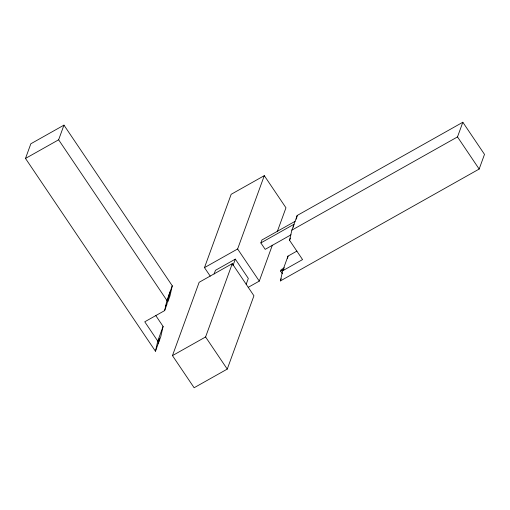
<?xml version="1.0" encoding="UTF-8"?>
<svg xmlns="http://www.w3.org/2000/svg" width="510" height="510" viewBox="0 0 510 510"><rect width="100%" height="100%" fill="white"/><g stroke="black" fill="none" stroke-linecap="round" stroke-linejoin="round"><path stroke-width="0.76" d="M170.136 291.663L167.841 301.818L169.977 295.947L172.265 285.791L63.967 125.135L30.836 143.782L25.5 158.444L155.461 351.237L157.756 341.082L163.092 326.419L155.728 315.492M157.756 341.082L144.757 321.804L164.634 310.615L166.929 300.46L172.265 285.791M164.634 310.615L166.77 304.75L169.065 294.595M163.092 326.419L160.797 336.575L158.4 343.173L159.547 338.092L159.012 339.558L157.864 344.639L155.461 351.237M282.68 270.772L302.558 259.584L289.565 240.306L291.854 230.15L297.196 215.481L462.838 122.253L484.5 154.383L479.164 169.052L280.385 280.927L282.68 270.772L288.016 256.103L296.928 251.092M293.339 227.186L293.99 224.279L260.865 242.926L265.194 249.352L291.019 234.817M287.525 258.283L288.016 256.103M296.374 219.109L297.196 215.481M25.5 158.444L58.631 139.797L63.967 125.135M172.463 355.617L199.149 282.291L232.279 263.644L253.935 295.781L227.25 369.1L194.119 387.747L172.463 355.617L205.587 336.97L232.279 263.644M210.235 276.152L204.484 267.629L231.17 194.304L264.301 175.657L285.963 207.793L277.249 231.731M214.111 273.991L215.443 270.325L235.32 259.137L248.319 278.415L246.183 284.28M204.484 267.629L237.615 248.982L264.301 175.657M232.917 265.735L235.32 259.137M260.865 242.926L261.93 239.993L295.06 221.346M248.23 287.328L259.278 281.112L272.346 245.202M289.565 240.306L290.362 238.106M282.355 273.685L280.621 271.116L281.157 269.643L284.472 267.782M280.385 280.927L281.188 278.728M291.854 230.15L457.502 136.916L462.838 122.253M165.399 305.522L166.77 304.75M280.621 271.116L283.936 269.248M457.502 136.916L479.164 169.052M237.615 248.982L259.278 281.112M205.587 336.97L227.25 369.1M58.631 139.797L166.929 300.46"/></g></svg>
